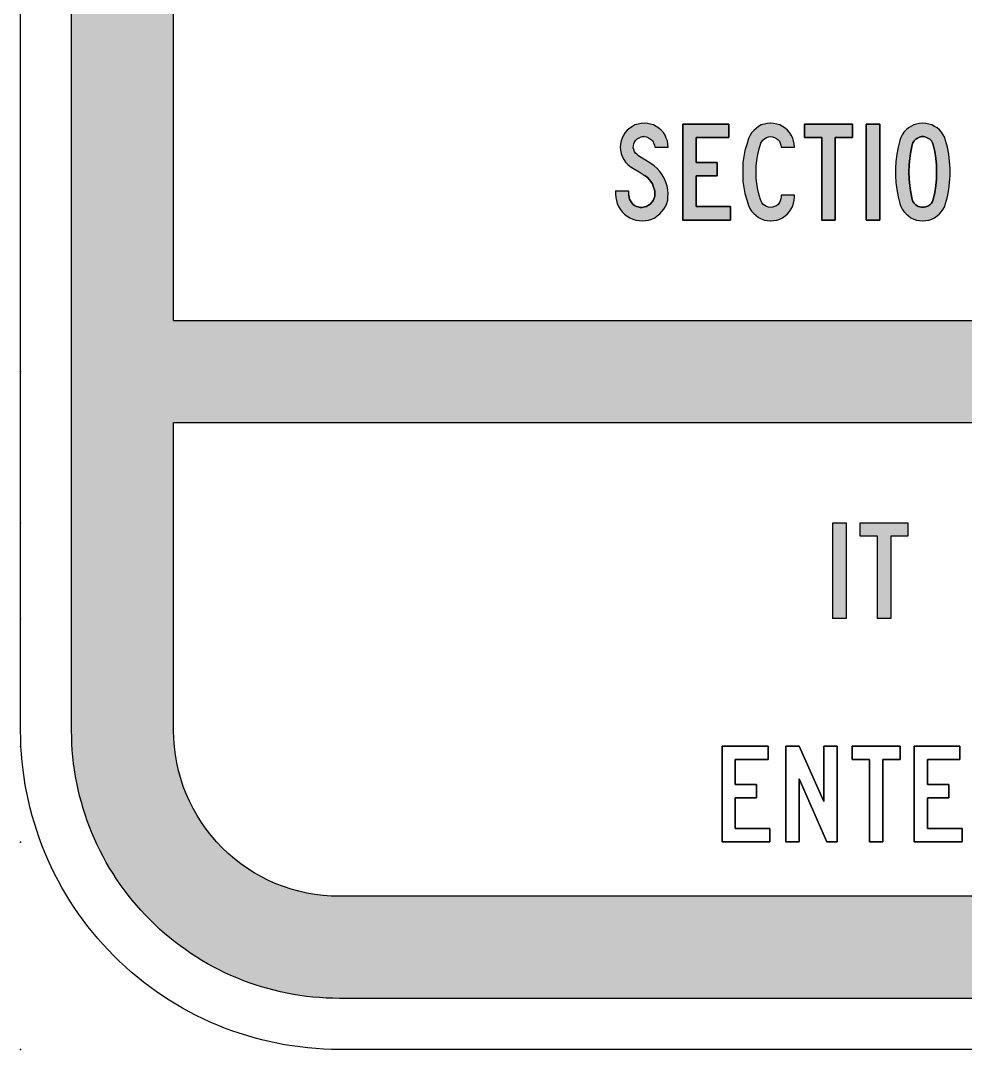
# Model space of a CAD drawing. Extents: x 210.3 to 295.3, y 156.1 to 238.5.
# Drawn here: x 210.32 to 239.95, y 163.57 to 195.82 of the extents above; entities that cross this region are included whole.
import ezdxf

# ---------------------------------------------------------------- set-up
doc = ezdxf.new("R2010")
doc.units = 0
doc.header["$MEASUREMENT"] = 0
doc.linetypes.add('CENTERX2', pattern=[101.6, 63.5, -12.7, 12.7, -12.7])
doc.layers.get('0').update_dxf_attribs({"linetype": 'CONTINUOUS'})
doc.layers.get('DEFPOINTS').update_dxf_attribs({"linetype": 'CONTINUOUS'})
for name, color, linetype in [('L35', 3, 'CONTINUOUS'), ('T25', 1, 'CONTINUOUS'), ('TBLK25', 1, 'CONTINUOUS')]:
    doc.layers.add(name, color=color, linetype=linetype)

msp = doc.modelspace()

# ---------------------------------------------------------------- hatches: boundary and pattern name
at = {"layer": 'T25', "linetype": 'CENTERX2'}
h = msp.add_hatch(color=256, dxfattribs=at)
h.paths.add_polyline_path([(239.425, 171.457), (239.425, 171.875), (238.762, 171.875), (238.762, 172.655), (239.779, 172.655), (239.779, 173.073), (238.345, 173.073), (238.345, 170.077), (239.843, 170.077), (239.843, 170.494), (238.762, 170.494), (238.762, 171.457)])
edge = h.paths.add_edge_path(flags=16)
edge.add_line((239.425, 171.457), (239.425, 171.875))
edge.add_line((238.762, 171.457), (239.425, 171.457))
edge.add_line((238.762, 171.457), (238.762, 170.494))
edge.add_line((239.843, 170.494), (238.762, 170.494))
edge.add_line((239.843, 170.077), (239.843, 170.494))
edge.add_line((238.345, 170.077), (239.843, 170.077))
edge.add_line((238.345, 173.073), (238.345, 170.077))
edge.add_line((239.779, 173.073), (238.345, 173.073))
edge.add_line((239.779, 172.655), (239.779, 173.073))
edge.add_line((238.762, 172.655), (239.779, 172.655))
edge.add_line((238.762, 172.655), (238.762, 171.875))
edge.add_line((239.425, 171.875), (238.762, 171.875))
edge = h.paths.add_edge_path(flags=0)
edge.add_line((238.762, 171.457), (239.425, 171.457))
edge.add_line((239.425, 171.875), (239.425, 171.457))
edge.add_line((239.425, 171.875), (238.762, 171.875))
edge.add_line((238.762, 171.875), (238.762, 172.655))
edge.add_line((238.762, 172.655), (239.779, 172.655))
edge.add_line((239.779, 173.073), (239.779, 172.655))
edge.add_line((239.779, 173.073), (238.345, 173.073))
edge.add_line((238.345, 170.077), (238.345, 173.073))
edge.add_line((238.345, 170.077), (239.843, 170.077))
edge.add_line((239.843, 170.494), (239.843, 170.077))
edge.add_line((239.843, 170.494), (238.762, 170.494))
edge.add_line((238.762, 170.494), (238.762, 171.457))
edge = h.paths.add_edge_path(flags=0)
edge.add_line((238.762, 170.494), (238.762, 171.457))
edge.add_line((238.762, 170.494), (239.843, 170.494))
edge.add_line((239.843, 170.494), (239.843, 170.077))
edge.add_line((239.843, 170.077), (238.345, 170.077))
edge.add_line((238.345, 170.077), (238.345, 173.073))
edge.add_line((238.345, 173.073), (239.779, 173.073))
edge.add_line((239.779, 173.073), (239.779, 172.655))
edge.add_line((239.779, 172.655), (238.762, 172.655))
edge.add_line((238.762, 171.875), (238.762, 172.655))
edge.add_line((238.762, 171.875), (239.425, 171.875))
edge.add_line((239.425, 171.875), (239.425, 171.457))
edge.add_line((239.425, 171.457), (238.762, 171.457))
h.paths.add_polyline_path([(237.364, 170.077), (237.364, 172.655), (237.9, 172.655), (237.9, 173.073), (236.402, 173.073), (236.402, 172.655), (236.946, 172.655), (236.946, 170.077)])
edge = h.paths.add_edge_path(flags=16)
edge.add_line((237.364, 170.077), (237.364, 172.655))
edge.add_line((236.946, 170.077), (237.364, 170.077))
edge.add_line((236.946, 172.655), (236.946, 170.077))
edge.add_line((236.946, 172.655), (236.402, 172.655))
edge.add_line((236.402, 172.655), (236.402, 173.073))
edge.add_line((236.402, 173.073), (237.9, 173.073))
edge.add_line((237.9, 173.073), (237.9, 172.655))
edge.add_line((237.9, 172.655), (237.364, 172.655))
edge = h.paths.add_edge_path(flags=0)
edge.add_line((236.946, 170.077), (237.364, 170.077))
edge.add_line((237.364, 172.655), (237.364, 170.077))
edge.add_line((237.9, 172.655), (237.364, 172.655))
edge.add_line((237.9, 172.655), (237.9, 173.073))
edge.add_line((236.402, 173.073), (237.9, 173.073))
edge.add_line((236.402, 173.073), (236.402, 172.655))
edge.add_line((236.946, 172.655), (236.402, 172.655))
edge.add_line((236.946, 170.077), (236.946, 172.655))
edge = h.paths.add_edge_path(flags=0)
edge.add_line((236.402, 172.655), (236.946, 172.655))
edge.add_line((236.402, 173.073), (236.402, 172.655))
edge.add_line((237.9, 173.073), (236.402, 173.073))
edge.add_line((237.9, 172.655), (237.9, 173.073))
edge.add_line((237.364, 172.655), (237.9, 172.655))
edge.add_line((237.364, 172.655), (237.364, 170.077))
edge.add_line((237.364, 170.077), (236.946, 170.077))
edge.add_line((236.946, 170.077), (236.946, 172.655))
h.paths.add_polyline_path([(234.731, 170.077), (234.731, 172.056), (235.603, 170.077), (235.929, 170.077), (235.929, 173.073), (235.512, 173.073), (235.512, 171.339), (234.731, 173.073), (234.313, 173.073), (234.313, 170.077)])
edge = h.paths.add_edge_path(flags=16)
edge.add_line((234.731, 170.077), (234.731, 172.056))
edge.add_line((234.313, 170.077), (234.731, 170.077))
edge.add_line((234.313, 173.073), (234.313, 170.077))
edge.add_line((234.731, 173.073), (234.313, 173.073))
edge.add_line((235.512, 171.339), (234.731, 173.073))
edge.add_line((235.512, 171.339), (235.512, 173.073))
edge.add_line((235.512, 173.073), (235.929, 173.073))
edge.add_line((235.929, 173.073), (235.929, 170.077))
edge.add_line((235.929, 170.077), (235.603, 170.077))
edge.add_line((235.603, 170.077), (234.731, 172.056))
edge = h.paths.add_edge_path(flags=0)
edge.add_line((234.313, 170.077), (234.731, 170.077))
edge.add_line((234.731, 172.056), (234.731, 170.077))
edge.add_line((235.603, 170.077), (234.731, 172.056))
edge.add_line((235.603, 170.077), (235.929, 170.077))
edge.add_line((235.929, 173.073), (235.929, 170.077))
edge.add_line((235.929, 173.073), (235.512, 173.073))
edge.add_line((235.512, 171.339), (235.512, 173.073))
edge.add_line((234.731, 173.073), (235.512, 171.339))
edge.add_line((234.731, 173.073), (234.313, 173.073))
edge.add_line((234.313, 170.077), (234.313, 173.073))
edge = h.paths.add_edge_path(flags=16)
edge.add_line((235.512, 173.073), (235.512, 171.339))
edge.add_line((235.929, 173.073), (235.512, 173.073))
edge.add_line((235.929, 170.077), (235.929, 173.073))
edge.add_line((235.603, 170.077), (235.929, 170.077))
edge.add_line((234.731, 172.056), (235.603, 170.077))
edge.add_line((234.731, 172.056), (234.731, 170.077))
edge.add_line((234.731, 170.077), (234.313, 170.077))
edge.add_line((234.313, 170.077), (234.313, 173.073))
edge.add_line((234.313, 173.073), (234.731, 173.073))
edge.add_line((234.731, 173.073), (235.512, 171.339))
h.paths.add_polyline_path([(233.396, 171.457), (233.396, 171.875), (232.733, 171.875), (232.733, 172.655), (233.759, 172.655), (233.759, 173.073), (232.316, 173.073), (232.316, 170.077), (233.814, 170.077), (233.814, 170.494), (232.733, 170.494), (232.733, 171.457)])
edge = h.paths.add_edge_path()
edge.add_line((233.396, 171.457), (233.396, 171.875))
edge.add_line((232.733, 171.457), (233.396, 171.457))
edge.add_line((232.733, 171.457), (232.733, 170.494))
edge.add_line((233.814, 170.494), (232.733, 170.494))
edge.add_line((233.814, 170.077), (233.814, 170.494))
edge.add_line((232.316, 170.077), (233.814, 170.077))
edge.add_line((232.316, 173.073), (232.316, 170.077))
edge.add_line((233.759, 173.073), (232.316, 173.073))
edge.add_line((233.759, 172.655), (233.759, 173.073))
edge.add_line((232.733, 172.655), (233.759, 172.655))
edge.add_line((232.733, 172.655), (232.733, 171.875))
edge.add_line((233.396, 171.875), (232.733, 171.875))
edge = h.paths.add_edge_path(flags=16)
edge.add_line((232.733, 171.457), (233.396, 171.457))
edge.add_line((233.396, 171.875), (233.396, 171.457))
edge.add_line((233.396, 171.875), (232.733, 171.875))
edge.add_line((232.733, 171.875), (232.733, 172.655))
edge.add_line((232.733, 172.655), (233.759, 172.655))
edge.add_line((233.759, 173.073), (233.759, 172.655))
edge.add_line((233.759, 173.073), (232.316, 173.073))
edge.add_line((232.316, 170.077), (232.316, 173.073))
edge.add_line((232.316, 170.077), (233.814, 170.077))
edge.add_line((233.814, 170.494), (233.814, 170.077))
edge.add_line((233.814, 170.494), (232.733, 170.494))
edge.add_line((232.733, 170.494), (232.733, 171.457))
edge = h.paths.add_edge_path(flags=16)
edge.add_line((232.733, 170.494), (232.733, 171.457))
edge.add_line((232.733, 170.494), (233.814, 170.494))
edge.add_line((233.814, 170.494), (233.814, 170.077))
edge.add_line((233.814, 170.077), (232.316, 170.077))
edge.add_line((232.316, 170.077), (232.316, 173.073))
edge.add_line((232.316, 173.073), (233.759, 173.073))
edge.add_line((233.759, 173.073), (233.759, 172.655))
edge.add_line((233.759, 172.655), (232.733, 172.655))
edge.add_line((232.733, 171.875), (232.733, 172.655))
edge.add_line((232.733, 171.875), (233.396, 171.875))
edge.add_line((233.396, 171.875), (233.396, 171.457))
edge.add_line((233.396, 171.457), (232.733, 171.457))
edge = h.paths.add_edge_path()
edge.add_line((232.316, 170.077), (232.307, 170.077))
edge.add_line((234.313, 170.077), (234.304, 170.077))
edge.add_line((236.946, 170.077), (236.937, 170.077))
edge.add_line((238.345, 170.077), (238.336, 170.077))
at = {"layer": 'TBLK25', "linetype": 'CENTERX2'}
h = msp.add_hatch(color=256, dxfattribs=at)
edge = h.paths.add_edge_path()
edge.add_line((220.316, 236.871), (285.316, 236.871))
edge.add_arc((285.316, 228.471), 8.4, 0, 90, ccw=False)
edge.add_line((293.716, 228.471), (293.716, 173.571))
edge.add_arc((285.316, 173.571), 8.4, -90, 0, ccw=False)
edge.add_line((285.316, 165.171), (220.316, 165.171))
edge.add_arc((220.316, 173.571), 8.4, 180, 270, ccw=False)
edge.add_line((211.916, 173.571), (211.916, 228.471))
edge.add_arc((220.316, 228.471), 8.4, 90, 180, ccw=False)
edge = h.paths.add_edge_path(flags=16)
edge.add_line((290.516, 183.221), (290.516, 173.571))
edge.add_arc((285.316, 173.571), 5.2, -90, 0, ccw=False)
edge.add_line((285.316, 168.371), (220.316, 168.371))
edge.add_arc((220.316, 173.571), 5.2, 180, 270, ccw=False)
edge.add_line((215.116, 173.571), (215.116, 183.221))
edge.add_line((215.116, 183.221), (290.516, 183.221))
edge = h.paths.add_edge_path(flags=16)
edge.add_line((215.116, 186.421), (290.516, 186.421))
edge.add_line((290.516, 186.421), (290.516, 228.471))
edge.add_arc((285.316, 228.471), 5.2, 0, 90)
edge.add_line((285.316, 233.671), (220.316, 233.671))
edge.add_arc((220.316, 228.471), 5.2, 90, 180)
edge.add_line((215.116, 228.471), (215.116, 186.421))
h = msp.add_hatch(color=256, dxfattribs=at)
h.paths.add_polyline_path([(232.165, 191.378), (231.502, 191.378), (231.502, 192.159), (232.528, 192.159), (232.528, 192.576), (231.084, 192.576), (231.084, 189.571), (232.583, 189.571), (232.583, 189.998), (231.502, 189.998), (231.502, 190.951), (232.165, 190.951)])
h.paths.add_polyline_path([(230.612, 190.515), (230.594, 190.633), (230.549, 190.76), (230.503, 190.878), (230.44, 190.987), (230.367, 191.087), (230.285, 191.187), (230.185, 191.269), (230.086, 191.341), (229.695, 191.587), (229.65, 191.623), (229.604, 191.668), (229.568, 191.714), (229.55, 191.777), (229.532, 191.832), (229.541, 191.895), (229.55, 191.959), (229.568, 192.013), (229.604, 192.068), (229.65, 192.113), (229.695, 192.14), (229.759, 192.168), (229.813, 192.186), (229.877, 192.186), (229.949, 192.177), (230.013, 192.149), (230.077, 192.104), (230.131, 192.059), (230.167, 191.995), (230.195, 191.922), (230.204, 191.859), (230.63, 191.859), (230.621, 191.95), (230.603, 192.05), (230.567, 192.14), (230.53, 192.231), (230.476, 192.313), (230.403, 192.386), (230.331, 192.449), (230.249, 192.504), (230.167, 192.549), (230.067, 192.576), (229.977, 192.594), (229.877, 192.603), (229.777, 192.594), (229.686, 192.576), (229.586, 192.549), (229.504, 192.504), (229.423, 192.449), (229.341, 192.386), (229.278, 192.313), (229.223, 192.231), (229.187, 192.14), (229.15, 192.05), (229.132, 191.95), (229.123, 191.859), (229.132, 191.759), (229.15, 191.659), (229.187, 191.559), (229.232, 191.469), (229.287, 191.387), (229.359, 191.314), (229.432, 191.251), (229.514, 191.196), (229.713, 191.078), (229.904, 190.951), (229.977, 190.906), (230.031, 190.842), (230.086, 190.778), (230.131, 190.706), (230.158, 190.633), (230.185, 190.551), (230.204, 190.47), (230.204, 190.388), (230.204, 190.315), (230.185, 190.252), (230.158, 190.179), (230.113, 190.125), (230.067, 190.07), (230.013, 190.034), (229.949, 189.998), (229.886, 189.979), (229.813, 189.961), (229.804, 189.961), (229.75, 189.961), (229.686, 189.979), (229.632, 189.998), (229.568, 190.025), (229.523, 190.07), (229.477, 190.116), (229.441, 190.17), (229.414, 190.225), (229.405, 190.288), (229.396, 190.352), (229.396, 190.479), (228.978, 190.479), (228.978, 190.388), (228.987, 190.279), (229.005, 190.179), (229.032, 190.088), (229.069, 189.998), (229.123, 189.907), (229.187, 189.825), (229.259, 189.752), (229.341, 189.689), (229.423, 189.644), (229.523, 189.598), (229.613, 189.571), (229.713, 189.553), (229.813, 189.544), (229.913, 189.553), (230.013, 189.571), (230.113, 189.598), (230.204, 189.644), (230.285, 189.698), (230.367, 189.762), (230.431, 189.834), (230.494, 189.907), (230.54, 189.998), (230.585, 190.088), (230.612, 190.188), (230.621, 190.288), (230.63, 190.388)])
for points in [[(233.436, 190.524), (233.409, 190.706), (233.391, 190.887), (233.382, 191.078), (233.391, 191.26), (233.409, 191.441), (233.436, 191.623), (233.481, 191.804), (233.536, 191.977), (233.563, 192.031), (233.609, 192.086), (233.654, 192.131), (233.708, 192.159), (233.772, 192.177), (233.835, 192.186), (233.899, 192.177), (233.963, 192.159), (234.026, 192.131), (234.072, 192.086), (234.117, 192.041), (234.144, 191.977), (234.162, 191.922), (234.171, 191.859), (234.589, 191.859), (234.58, 191.95), (234.562, 192.05), (234.535, 192.14), (234.489, 192.231), (234.435, 192.313), (234.371, 192.386), (234.299, 192.449), (234.217, 192.504), (234.126, 192.549), (234.035, 192.576), (233.935, 192.594), (233.835, 192.603), (233.736, 192.594), (233.645, 192.576), (233.545, 192.549), (233.463, 192.504), (233.382, 192.44), (233.309, 192.376), (233.245, 192.304), (233.191, 192.213), (233.145, 192.122), (233.091, 191.941), (233.036, 191.75), (233, 191.559), (232.973, 191.369), (232.964, 191.169), (232.964, 190.978), (232.973, 190.778), (233, 190.588), (233.036, 190.397), (233.091, 190.206), (233.145, 190.025), (233.191, 189.934), (233.245, 189.852), (233.309, 189.771), (233.382, 189.707), (233.463, 189.653), (233.545, 189.607), (233.645, 189.571), (233.736, 189.553), (233.835, 189.544), (233.935, 189.553), (234.035, 189.571), (234.126, 189.598), (234.217, 189.644), (234.299, 189.698), (234.371, 189.762), (234.435, 189.834), (234.489, 189.916), (234.535, 190.007), (234.562, 190.097), (234.58, 190.197), (234.589, 190.297), (234.589, 190.352), (234.171, 190.352), (234.171, 190.297), (234.162, 190.234), (234.144, 190.17), (234.117, 190.116), (234.072, 190.061), (234.026, 190.016), (233.963, 189.989), (233.899, 189.97), (233.835, 189.961), (233.772, 189.97), (233.708, 189.989), (233.654, 190.025), (233.609, 190.061), (233.563, 190.116), (233.536, 190.179), (233.481, 190.352)], [(235.86, 192.159), (236.405, 192.159), (236.405, 192.576), (234.907, 192.576), (234.907, 192.159), (235.443, 192.159), (235.443, 189.571), (235.86, 189.571)], [(237.268, 192.576), (236.841, 192.576), (236.841, 189.571), (237.268, 189.571)]]:
    msp.add_hatch(color=256, dxfattribs=at).paths.add_polyline_path(points)
h = msp.add_hatch(color=256, dxfattribs=at)
h.paths.add_polyline_path([(239.474, 191.187), (239.456, 191.405), (239.429, 191.632), (239.383, 191.85), (239.329, 192.068), (239.301, 192.159), (239.256, 192.24), (239.202, 192.322), (239.138, 192.395), (239.065, 192.458), (238.984, 192.504), (238.893, 192.549), (238.802, 192.576), (238.711, 192.594), (238.611, 192.603), (238.512, 192.594), (238.421, 192.576), (238.33, 192.549), (238.239, 192.504), (238.167, 192.458), (238.094, 192.395), (238.021, 192.322), (237.967, 192.24), (237.921, 192.159), (237.894, 192.068), (237.84, 191.85), (237.794, 191.632), (237.767, 191.405), (237.758, 191.187), (237.758, 190.96), (237.767, 190.742), (237.794, 190.524), (237.84, 190.297), (237.894, 190.088), (237.921, 189.998), (237.967, 189.907), (238.021, 189.834), (238.094, 189.762), (238.167, 189.698), (238.239, 189.644), (238.33, 189.598), (238.421, 189.571), (238.512, 189.553), (238.611, 189.544), (238.711, 189.553), (238.802, 189.571), (238.893, 189.598), (238.984, 189.644), (239.065, 189.698), (239.138, 189.762), (239.202, 189.834), (239.256, 189.907), (239.301, 189.998), (239.329, 190.088), (239.383, 190.297), (239.429, 190.524), (239.456, 190.742), (239.474, 190.96)])
h.paths.add_polyline_path([(238.176, 191.078), (238.185, 191.287), (238.203, 191.505), (238.239, 191.723), (238.285, 191.932), (238.303, 191.995), (238.339, 192.05), (238.393, 192.104), (238.448, 192.14), (238.512, 192.168), (238.575, 192.186), (238.648, 192.186), (238.711, 192.168), (238.775, 192.14), (238.829, 192.104), (238.884, 192.05), (238.92, 191.995), (238.938, 191.932), (238.993, 191.723), (239.02, 191.505), (239.047, 191.287), (239.047, 191.078), (239.047, 190.86), (239.02, 190.642), (238.993, 190.433), (238.938, 190.216), (238.92, 190.152), (238.884, 190.097), (238.829, 190.043), (238.775, 190.007), (238.711, 189.979), (238.648, 189.97), (238.575, 189.97), (238.512, 189.979), (238.448, 190.007), (238.393, 190.043), (238.339, 190.097), (238.303, 190.152), (238.285, 190.216), (238.239, 190.433), (238.203, 190.642), (238.185, 190.86)], flags=16)
h = msp.add_hatch(color=256, dxfattribs=at)
h.paths.add_polyline_path([(236.214, 177.077), (235.788, 177.077), (235.788, 180.074), (236.214, 180.074)])
edge = h.paths.add_edge_path()
edge.add_line((235.788, 177.077), (235.779, 177.077))
h = msp.add_hatch(color=256, dxfattribs=at)
h.paths.add_polyline_path([(237.613, 177.077), (237.195, 177.077), (237.195, 179.656), (236.65, 179.656), (236.65, 180.074), (238.148, 180.074), (238.148, 179.656), (237.613, 179.656)])
edge = h.paths.add_edge_path(flags=16)
edge.add_line((237.195, 177.077), (237.186, 177.077))

# ---------------------------------------------------------------- linework, layer by layer
at = {"color": 3}
for p, q in [((233.545, 192.549), (233.463, 192.504)), ((233.645, 192.576), (233.545, 192.549)), ((233.736, 192.594), (233.645, 192.576)), ((233.835, 192.603), (233.736, 192.594)), ((234.907, 192.159), (234.907, 192.576)), ((234.907, 192.576), (236.405, 192.576)), ((236.405, 192.576), (236.405, 192.159)), ((236.841, 189.571), (236.841, 192.576)), ((236.841, 192.576), (237.268, 192.576)), ((237.268, 192.576), (237.268, 189.571)), ((238.33, 192.549), (238.239, 192.504)), ((238.421, 192.576), (238.33, 192.549)), ((238.512, 192.594), (238.421, 192.576)), ((238.611, 192.603), (238.512, 192.594)), ((238.711, 192.594), (238.611, 192.603)), ((238.802, 192.576), (238.711, 192.594)), ((238.893, 192.549), (238.802, 192.576)), ((238.984, 192.504), (238.893, 192.549)), ((233.245, 192.304), (233.191, 192.213)), ((233.309, 192.376), (233.245, 192.304)), ((233.382, 192.44), (233.309, 192.376)), ((233.463, 192.504), (233.382, 192.44)), ((237.967, 192.24), (237.921, 192.159)), ((238.021, 192.322), (237.967, 192.24)), ((238.094, 192.395), (238.021, 192.322)), ((238.167, 192.458), (238.094, 192.395)), ((238.239, 192.504), (238.167, 192.458)), ((239.065, 192.458), (238.984, 192.504)), ((239.138, 192.395), (239.065, 192.458)), ((239.202, 192.322), (239.138, 192.395)), ((239.256, 192.24), (239.202, 192.322)), ((239.301, 192.159), (239.256, 192.24)), ((233.091, 191.941), (233.036, 191.75)), ((233.145, 192.122), (233.091, 191.941)), ((233.191, 192.213), (233.145, 192.122)), ((235.443, 192.159), (234.907, 192.159)), ((235.443, 189.571), (235.443, 192.159)), ((236.405, 192.159), (235.86, 192.159)), ((235.86, 192.159), (235.86, 189.571)), ((237.894, 192.068), (237.84, 191.85)), ((237.921, 192.159), (237.894, 192.068)), ((238.285, 191.932), (238.239, 191.723)), ((238.303, 191.995), (238.285, 191.932)), ((238.339, 192.05), (238.303, 191.995)), ((238.393, 192.104), (238.339, 192.05)), ((238.448, 192.14), (238.393, 192.104)), ((238.512, 192.168), (238.448, 192.14)), ((238.575, 192.186), (238.512, 192.168)), ((238.648, 192.186), (238.575, 192.186)), ((238.711, 192.168), (238.648, 192.186)), ((238.775, 192.14), (238.711, 192.168)), ((238.829, 192.104), (238.775, 192.14)), ((238.884, 192.05), (238.829, 192.104)), ((238.92, 191.995), (238.884, 192.05)), ((238.938, 191.932), (238.92, 191.995)), ((238.993, 191.723), (238.938, 191.932)), ((239.329, 192.068), (239.301, 192.159)), ((239.383, 191.85), (239.329, 192.068)), ((233.036, 191.75), (233, 191.559)), ((237.794, 191.632), (237.767, 191.405)), ((237.84, 191.85), (237.794, 191.632)), ((238.239, 191.723), (238.203, 191.505)), ((239.02, 191.505), (238.993, 191.723)), ((239.429, 191.632), (239.383, 191.85)), ((239.456, 191.405), (239.429, 191.632)), ((232.973, 191.369), (232.964, 191.169)), ((233, 191.559), (232.973, 191.369)), ((237.767, 191.405), (237.758, 191.187)), ((238.185, 191.287), (238.176, 191.078)), ((238.203, 191.505), (238.185, 191.287)), ((239.047, 191.287), (239.02, 191.505)), ((239.047, 191.078), (239.047, 191.287)), ((239.474, 191.187), (239.456, 191.405)), ((229.977, 190.906), (229.904, 190.951)), ((232.964, 191.169), (232.964, 190.978)), ((232.964, 190.978), (232.973, 190.778)), ((237.758, 191.187), (237.758, 190.96)), ((237.758, 190.96), (237.767, 190.742)), ((238.176, 191.078), (238.185, 190.86)), ((239.047, 190.86), (239.047, 191.078)), ((239.456, 190.742), (239.474, 190.96)), ((239.474, 190.96), (239.474, 191.187)), ((230.031, 190.842), (229.977, 190.906)), ((230.086, 190.778), (230.031, 190.842)), ((230.131, 190.706), (230.086, 190.778)), ((230.158, 190.633), (230.131, 190.706)), ((230.185, 190.551), (230.158, 190.633)), ((232.973, 190.778), (233, 190.588)), ((237.767, 190.742), (237.794, 190.524)), ((238.185, 190.86), (238.203, 190.642)), ((238.203, 190.642), (238.239, 190.433)), ((238.993, 190.433), (239.02, 190.642)), ((239.02, 190.642), (239.047, 190.86)), ((239.429, 190.524), (239.456, 190.742)), ((228.978, 190.479), (228.969, 190.479)), ((228.978, 190.479), (228.978, 190.388)), ((229.396, 190.479), (228.978, 190.479)), ((228.978, 190.388), (228.987, 190.279)), ((229.396, 190.352), (229.396, 190.479)), ((229.396, 190.352), (229.405, 190.288)), ((229.405, 190.288), (229.414, 190.225)), ((230.204, 190.47), (230.185, 190.551)), ((230.185, 190.252), (230.204, 190.315)), ((230.204, 190.388), (230.195, 190.388)), ((230.204, 190.388), (230.204, 190.47)), ((230.204, 190.315), (230.204, 190.388)), ((233, 190.588), (233.036, 190.397)), ((233.036, 190.397), (233.091, 190.206)), ((234.589, 190.352), (234.58, 190.352)), ((237.794, 190.524), (237.84, 190.297)), ((237.84, 190.297), (237.894, 190.088)), ((238.239, 190.433), (238.285, 190.216)), ((238.938, 190.216), (238.993, 190.433)), ((239.329, 190.088), (239.383, 190.297)), ((239.383, 190.297), (239.429, 190.524)), ((228.987, 190.279), (229.005, 190.179)), ((229.005, 190.179), (229.032, 190.088)), ((229.414, 190.225), (229.441, 190.17)), ((229.441, 190.17), (229.477, 190.116)), ((229.477, 190.116), (229.523, 190.07)), ((229.523, 190.07), (229.568, 190.025)), ((229.568, 190.025), (229.632, 189.998)), ((229.632, 189.998), (229.686, 189.979)), ((229.686, 189.979), (229.75, 189.961)), ((229.75, 189.961), (229.813, 189.961)), ((229.813, 189.961), (229.804, 189.961)), ((229.813, 189.961), (229.886, 189.979)), ((229.886, 189.979), (229.949, 189.998)), ((229.949, 189.998), (230.013, 190.034)), ((230.013, 190.034), (230.067, 190.07)), ((230.067, 190.07), (230.113, 190.125)), ((230.113, 190.125), (230.158, 190.179)), ((230.158, 190.179), (230.185, 190.252)), ((233.091, 190.206), (233.145, 190.025)), ((233.145, 190.025), (233.191, 189.934)), ((237.894, 190.088), (237.921, 189.998)), ((237.921, 189.998), (237.967, 189.907)), ((238.285, 190.216), (238.303, 190.152)), ((238.303, 190.152), (238.339, 190.097)), ((238.339, 190.097), (238.393, 190.043)), ((238.393, 190.043), (238.448, 190.007)), ((238.448, 190.007), (238.512, 189.979)), ((238.512, 189.979), (238.575, 189.97)), ((238.575, 189.97), (238.648, 189.97)), ((238.648, 189.97), (238.711, 189.979)), ((238.711, 189.979), (238.775, 190.007)), ((238.775, 190.007), (238.829, 190.043)), ((238.829, 190.043), (238.884, 190.097)), ((238.884, 190.097), (238.92, 190.152)), ((238.92, 190.152), (238.938, 190.216)), ((238.938, 190.216), (238.929, 190.216)), ((239.256, 189.907), (239.301, 189.998)), ((239.301, 189.998), (239.329, 190.088)), ((239.329, 190.088), (239.32, 190.088)), ((233.191, 189.934), (233.245, 189.852)), ((233.245, 189.852), (233.309, 189.771)), ((233.309, 189.771), (233.382, 189.707)), ((233.382, 189.707), (233.463, 189.653)), ((233.463, 189.653), (233.545, 189.607)), ((237.967, 189.907), (238.021, 189.834)), ((238.021, 189.834), (238.094, 189.762)), ((238.094, 189.762), (238.167, 189.698)), ((238.167, 189.698), (238.239, 189.644)), ((238.239, 189.644), (238.33, 189.598)), ((238.893, 189.598), (238.984, 189.644)), ((238.984, 189.644), (239.065, 189.698)), ((239.065, 189.698), (239.138, 189.762)), ((239.138, 189.762), (239.202, 189.834)), ((239.202, 189.834), (239.256, 189.907)), ((233.545, 189.607), (233.645, 189.571)), ((233.645, 189.571), (233.736, 189.553)), ((233.736, 189.553), (233.835, 189.544)), ((235.443, 189.571), (235.434, 189.571)), ((235.86, 189.571), (235.443, 189.571)), ((236.841, 189.571), (236.832, 189.571)), ((237.268, 189.571), (236.841, 189.571)), ((238.33, 189.598), (238.421, 189.571)), ((238.421, 189.571), (238.512, 189.553)), ((238.512, 189.553), (238.611, 189.544)), ((238.611, 189.544), (238.711, 189.553)), ((238.711, 189.553), (238.802, 189.571)), ((238.802, 189.571), (238.893, 189.598)), ((235.788, 177.077), (235.788, 180.074)), ((235.788, 180.074), (236.214, 180.074)), ((236.214, 180.074), (236.214, 177.077)), ((236.65, 179.656), (236.65, 180.074)), ((236.65, 180.074), (238.148, 180.074)), ((238.148, 180.074), (238.148, 179.656)), ((237.195, 179.656), (236.65, 179.656)), ((237.195, 177.077), (237.195, 179.656)), ((238.148, 179.656), (237.613, 179.656)), ((237.613, 179.656), (237.613, 177.077)), ((235.788, 177.077), (235.779, 177.077)), ((236.214, 177.077), (235.788, 177.077)), ((237.195, 177.077), (237.186, 177.077)), ((237.613, 177.077), (237.195, 177.077))]:
    msp.add_line(p, q, dxfattribs=at)
for points in [[(229.877, 192.186), (229.949, 192.177), (230.013, 192.149), (230.077, 192.104), (230.131, 192.059), (230.167, 191.995), (230.195, 191.922), (230.204, 191.859), (230.63, 191.859), (230.621, 191.95), (230.603, 192.05), (230.567, 192.14), (230.53, 192.231), (230.476, 192.313), (230.403, 192.386), (230.331, 192.449), (230.249, 192.504), (230.167, 192.549), (230.067, 192.576), (229.977, 192.594), (229.877, 192.603), (229.777, 192.594), (229.686, 192.576), (229.586, 192.549), (229.504, 192.504), (229.423, 192.449), (229.341, 192.386), (229.278, 192.313), (229.223, 192.231), (229.187, 192.14), (229.15, 192.05), (229.132, 191.95), (229.123, 191.859), (229.132, 191.759), (229.15, 191.659), (229.187, 191.559), (229.232, 191.469), (229.287, 191.387), (229.359, 191.314), (229.432, 191.251), (229.514, 191.196), (229.504, 191.196), (229.514, 191.196), (229.713, 191.078), (229.904, 190.951), (229.895, 190.951)], [(231.075, 189.571), (231.084, 189.571), (231.084, 192.576), (232.528, 192.576), (232.528, 192.159), (231.502, 192.159), (231.502, 191.378), (232.165, 191.378), (232.165, 190.951), (231.502, 190.951), (231.502, 189.998), (232.583, 189.998), (232.583, 189.571), (231.084, 189.571)], [(233.826, 189.544), (233.835, 189.544), (233.935, 189.553), (234.035, 189.571), (234.126, 189.598), (234.217, 189.644), (234.299, 189.698), (234.371, 189.762), (234.435, 189.834), (234.489, 189.916), (234.535, 190.007), (234.562, 190.097), (234.58, 190.197), (234.589, 190.297), (234.58, 190.297), (234.589, 190.297), (234.589, 190.352), (234.171, 190.352), (234.171, 190.297), (234.162, 190.234), (234.144, 190.17), (234.117, 190.116), (234.072, 190.061), (234.026, 190.016), (233.963, 189.989), (233.899, 189.97), (233.835, 189.961), (233.772, 189.97), (233.708, 189.989), (233.654, 190.025), (233.609, 190.061), (233.563, 190.116), (233.536, 190.179), (233.481, 190.352), (233.436, 190.524), (233.409, 190.706), (233.391, 190.887), (233.382, 191.078), (233.391, 191.26), (233.409, 191.441), (233.436, 191.623), (233.481, 191.804), (233.536, 191.977), (233.563, 192.031), (233.609, 192.086), (233.654, 192.131), (233.708, 192.159), (233.772, 192.177), (233.835, 192.186), (233.899, 192.177), (233.963, 192.159), (234.026, 192.131), (234.072, 192.086), (234.117, 192.041), (234.144, 191.977), (234.162, 191.922), (234.171, 191.859), (234.589, 191.859), (234.58, 191.95), (234.562, 192.05), (234.535, 192.14), (234.489, 192.231), (234.435, 192.313), (234.371, 192.386), (234.299, 192.449), (234.217, 192.504), (234.126, 192.549), (234.035, 192.576), (233.935, 192.594), (233.835, 192.603), (233.826, 192.603)], [(229.032, 190.088), (229.069, 189.998), (229.123, 189.907), (229.187, 189.825), (229.259, 189.752), (229.341, 189.689), (229.423, 189.644), (229.523, 189.598), (229.613, 189.571), (229.713, 189.553), (229.813, 189.544), (229.913, 189.553), (230.013, 189.571), (230.113, 189.598), (230.204, 189.644), (230.285, 189.698), (230.367, 189.762), (230.431, 189.834), (230.494, 189.907), (230.54, 189.998), (230.585, 190.088), (230.612, 190.188), (230.621, 190.288), (230.63, 190.388), (230.612, 190.515), (230.594, 190.633), (230.549, 190.76), (230.503, 190.878), (230.44, 190.987), (230.367, 191.087), (230.285, 191.187), (230.185, 191.269), (230.086, 191.341), (229.695, 191.587), (229.686, 191.587), (229.695, 191.587), (229.65, 191.623), (229.604, 191.668), (229.568, 191.714), (229.55, 191.777), (229.532, 191.832), (229.541, 191.895), (229.55, 191.959), (229.568, 192.013), (229.604, 192.068), (229.65, 192.113), (229.695, 192.14), (229.759, 192.168), (229.813, 192.186), (229.877, 192.186), (229.868, 192.186)]]:
    msp.add_lwpolyline(points, dxfattribs=at)
at = {"layer": 'DEFPOINTS', "color": 0, "linetype": 'ByBlock'}
msp.add_point((236.597, 180.071), dxfattribs=at)
at = {"layer": 'L35'}
for p, q in [((215.116, 186.421), (290.516, 186.421)), ((215.116, 183.221), (290.516, 183.221))]:
    msp.add_line(p, q, dxfattribs=at)
for points in [[(220.316, 238.471), (285.316, 238.471, -0.414214), (295.316, 228.471), (295.316, 180.071), (295.316, 173.571, -0.414214), (285.316, 163.571), (220.316, 163.571, -0.414214), (210.316, 173.571), (210.316, 180.071), (210.316, 228.471, -0.414214)], [(220.316, 236.871), (285.316, 236.871, -0.414214), (293.716, 228.471), (293.716, 173.571, -0.414214), (285.316, 165.171), (220.316, 165.171, -0.414214), (211.916, 173.571), (211.916, 228.471, -0.414214)]]:
    msp.add_lwpolyline(points, format="xyb", close=True, dxfattribs=at)
for points in [[(215.116, 186.421), (215.116, 228.471, -0.414214), (220.316, 233.671), (285.316, 233.671, -0.414214), (290.516, 228.471), (290.516, 186.421)], [(290.516, 183.221), (290.516, 173.571, -0.414214), (285.316, 168.371), (220.316, 168.371, -0.414214), (215.116, 173.571), (215.116, 183.221)]]:
    msp.add_lwpolyline(points, format="xyb", dxfattribs=at)
at = {"layer": 'T25'}
for p, q in [((232.316, 170.077), (232.316, 173.073)), ((232.316, 173.073), (233.759, 173.073)), ((233.759, 173.073), (233.759, 172.655)), ((234.313, 170.077), (234.313, 173.073)), ((234.313, 173.073), (234.731, 173.073)), ((234.731, 173.073), (235.512, 171.339)), ((235.512, 171.339), (235.512, 173.073)), ((235.512, 173.073), (235.929, 173.073)), ((235.929, 173.073), (235.929, 170.077)), ((236.402, 172.655), (236.402, 173.073)), ((236.402, 173.073), (237.9, 173.073)), ((237.9, 173.073), (237.9, 172.655)), ((238.345, 170.077), (238.345, 173.073)), ((238.345, 173.073), (239.779, 173.073)), ((239.779, 173.073), (239.779, 172.655)), ((233.759, 172.655), (232.733, 172.655)), ((232.733, 172.655), (232.733, 171.875)), ((236.946, 172.655), (236.402, 172.655)), ((236.946, 170.077), (236.946, 172.655)), ((237.9, 172.655), (237.364, 172.655)), ((237.364, 172.655), (237.364, 170.077)), ((239.779, 172.655), (238.762, 172.655)), ((238.762, 172.655), (238.762, 171.875)), ((235.603, 170.077), (234.731, 172.056)), ((234.731, 172.056), (234.731, 170.077)), ((232.733, 171.875), (233.396, 171.875)), ((233.396, 171.875), (233.396, 171.457)), ((238.762, 171.875), (239.425, 171.875)), ((239.425, 171.875), (239.425, 171.457)), ((233.396, 171.457), (232.733, 171.457)), ((232.733, 171.457), (232.733, 170.494)), ((239.425, 171.457), (238.762, 171.457)), ((238.762, 171.457), (238.762, 170.494)), ((232.733, 170.494), (233.814, 170.494)), ((233.814, 170.494), (233.814, 170.077)), ((238.762, 170.494), (239.843, 170.494)), ((239.843, 170.494), (239.843, 170.077)), ((232.316, 170.077), (232.307, 170.077)), ((233.814, 170.077), (232.316, 170.077)), ((234.313, 170.077), (234.304, 170.077)), ((234.731, 170.077), (234.313, 170.077)), ((235.929, 170.077), (235.603, 170.077)), ((236.946, 170.077), (236.937, 170.077)), ((237.364, 170.077), (236.946, 170.077)), ((238.345, 170.077), (238.336, 170.077)), ((239.843, 170.077), (238.345, 170.077))]:
    msp.add_line(p, q, dxfattribs=at)
at = {"layer": 'T25', "linetype": 'CENTERX2'}
for p, q in [((233.759, 173.073), (232.316, 173.073)), ((232.316, 173.073), (232.316, 170.077)), ((233.759, 172.655), (233.759, 173.073)), ((234.731, 173.073), (234.313, 173.073)), ((234.313, 173.073), (234.313, 170.077)), ((235.512, 171.339), (234.731, 173.073)), ((235.929, 173.073), (235.512, 173.073)), ((235.512, 173.073), (235.512, 171.339)), ((235.929, 170.077), (235.929, 173.073)), ((237.9, 173.073), (236.402, 173.073)), ((236.402, 173.073), (236.402, 172.655)), ((237.9, 172.655), (237.9, 173.073)), ((239.779, 173.073), (238.345, 173.073)), ((238.345, 173.073), (238.345, 170.077)), ((239.779, 172.655), (239.779, 173.073)), ((232.733, 171.875), (232.733, 172.655)), ((232.733, 172.655), (233.759, 172.655)), ((236.402, 172.655), (236.946, 172.655)), ((236.946, 172.655), (236.946, 170.077)), ((237.364, 172.655), (237.9, 172.655)), ((237.364, 170.077), (237.364, 172.655)), ((238.762, 171.875), (238.762, 172.655)), ((238.762, 172.655), (239.779, 172.655)), ((234.731, 172.056), (235.603, 170.077)), ((234.731, 170.077), (234.731, 172.056)), ((233.396, 171.875), (232.733, 171.875)), ((233.396, 171.457), (233.396, 171.875)), ((239.425, 171.875), (238.762, 171.875)), ((239.425, 171.457), (239.425, 171.875)), ((232.733, 170.494), (232.733, 171.457)), ((232.733, 171.457), (233.396, 171.457)), ((238.762, 170.494), (238.762, 171.457)), ((238.762, 171.457), (239.425, 171.457)), ((233.814, 170.494), (232.733, 170.494)), ((233.814, 170.077), (233.814, 170.494)), ((239.843, 170.494), (238.762, 170.494)), ((239.843, 170.077), (239.843, 170.494)), ((232.316, 170.077), (233.814, 170.077)), ((234.313, 170.077), (234.731, 170.077)), ((235.603, 170.077), (235.929, 170.077)), ((236.946, 170.077), (237.364, 170.077)), ((238.345, 170.077), (239.843, 170.077))]:
    msp.add_line(p, q, dxfattribs=at)
at = {"layer": 'T25'}
for p in [(210.316, 184.821), (210.316, 180.071), (210.316, 177.071), (210.316, 173.071), (210.316, 173.071), (210.316, 170.071), (210.316, 170.071), (210.316, 163.571), (210.316, 163.571)]:
    msp.add_point(p, dxfattribs=at)
at = {"layer": 'TBLK25', "linetype": 'CENTERX2'}
for points in [[(230.612, 190.515), (230.594, 190.633), (230.549, 190.76), (230.503, 190.878), (230.44, 190.987), (230.367, 191.087), (230.285, 191.187), (230.185, 191.269), (230.086, 191.341), (229.695, 191.587), (229.65, 191.623), (229.604, 191.668), (229.568, 191.714), (229.55, 191.777), (229.532, 191.832), (229.541, 191.895), (229.55, 191.959), (229.568, 192.013), (229.604, 192.068), (229.65, 192.113), (229.695, 192.14), (229.759, 192.168), (229.813, 192.186), (229.877, 192.186), (229.949, 192.177), (230.013, 192.149), (230.077, 192.104), (230.131, 192.059), (230.167, 191.995), (230.195, 191.922), (230.204, 191.859), (230.63, 191.859), (230.621, 191.95), (230.603, 192.05), (230.567, 192.14), (230.53, 192.231), (230.476, 192.313), (230.403, 192.386), (230.331, 192.449), (230.249, 192.504), (230.167, 192.549), (230.067, 192.576), (229.977, 192.594), (229.877, 192.603), (229.777, 192.594), (229.686, 192.576), (229.586, 192.549), (229.504, 192.504), (229.423, 192.449), (229.341, 192.386), (229.278, 192.313), (229.223, 192.231), (229.187, 192.14), (229.15, 192.05), (229.132, 191.95), (229.123, 191.859), (229.132, 191.759), (229.15, 191.659), (229.187, 191.559), (229.232, 191.469), (229.287, 191.387), (229.359, 191.314), (229.432, 191.251), (229.514, 191.196), (229.713, 191.078), (229.904, 190.951), (229.977, 190.906), (230.031, 190.842), (230.086, 190.778), (230.131, 190.706), (230.158, 190.633), (230.185, 190.551), (230.204, 190.47), (230.204, 190.388), (230.204, 190.315), (230.185, 190.252), (230.158, 190.179), (230.113, 190.125), (230.067, 190.07), (230.013, 190.034), (229.949, 189.998), (229.886, 189.979), (229.813, 189.961), (229.804, 189.961), (229.75, 189.961), (229.686, 189.979), (229.632, 189.998), (229.568, 190.025), (229.523, 190.07), (229.477, 190.116), (229.441, 190.17), (229.414, 190.225), (229.405, 190.288), (229.396, 190.352), (229.396, 190.479), (228.978, 190.479), (228.978, 190.388), (228.987, 190.279), (229.005, 190.179), (229.032, 190.088), (229.069, 189.998), (229.123, 189.907), (229.187, 189.825), (229.259, 189.752), (229.341, 189.689), (229.423, 189.644), (229.523, 189.598), (229.613, 189.571), (229.713, 189.553), (229.813, 189.544), (229.913, 189.553), (230.013, 189.571), (230.113, 189.598), (230.204, 189.644), (230.285, 189.698), (230.367, 189.762), (230.431, 189.834), (230.494, 189.907), (230.54, 189.998), (230.585, 190.088), (230.612, 190.188), (230.621, 190.288), (230.63, 190.388)], [(232.165, 191.378), (231.502, 191.378), (231.502, 192.159), (232.528, 192.159), (232.528, 192.576), (231.084, 192.576), (231.084, 189.571), (232.583, 189.571), (232.583, 189.998), (231.502, 189.998), (231.502, 190.951), (232.165, 190.951)], [(233.436, 190.524), (233.409, 190.706), (233.391, 190.887), (233.382, 191.078), (233.391, 191.26), (233.409, 191.441), (233.436, 191.623), (233.481, 191.804), (233.536, 191.977), (233.563, 192.031), (233.609, 192.086), (233.654, 192.131), (233.708, 192.159), (233.772, 192.177), (233.835, 192.186), (233.899, 192.177), (233.963, 192.159), (234.026, 192.131), (234.072, 192.086), (234.117, 192.041), (234.144, 191.977), (234.162, 191.922), (234.171, 191.859), (234.589, 191.859), (234.58, 191.95), (234.562, 192.05), (234.535, 192.14), (234.489, 192.231), (234.435, 192.313), (234.371, 192.386), (234.299, 192.449), (234.217, 192.504), (234.126, 192.549), (234.035, 192.576), (233.935, 192.594), (233.835, 192.603), (233.736, 192.594), (233.645, 192.576), (233.545, 192.549), (233.463, 192.504), (233.382, 192.44), (233.309, 192.376), (233.245, 192.304), (233.191, 192.213), (233.145, 192.122), (233.091, 191.941), (233.036, 191.75), (233, 191.559), (232.973, 191.369), (232.964, 191.169), (232.964, 190.978), (232.973, 190.778), (233, 190.588), (233.036, 190.397), (233.091, 190.206), (233.145, 190.025), (233.191, 189.934), (233.245, 189.852), (233.309, 189.771), (233.382, 189.707), (233.463, 189.653), (233.545, 189.607), (233.645, 189.571), (233.736, 189.553), (233.835, 189.544), (233.935, 189.553), (234.035, 189.571), (234.126, 189.598), (234.217, 189.644), (234.299, 189.698), (234.371, 189.762), (234.435, 189.834), (234.489, 189.916), (234.535, 190.007), (234.562, 190.097), (234.58, 190.197), (234.589, 190.297), (234.589, 190.352), (234.171, 190.352), (234.171, 190.297), (234.162, 190.234), (234.144, 190.17), (234.117, 190.116), (234.072, 190.061), (234.026, 190.016), (233.963, 189.989), (233.899, 189.97), (233.835, 189.961), (233.772, 189.97), (233.708, 189.989), (233.654, 190.025), (233.609, 190.061), (233.563, 190.116), (233.536, 190.179), (233.481, 190.352)], [(235.86, 192.159), (236.405, 192.159), (236.405, 192.576), (234.907, 192.576), (234.907, 192.159), (235.443, 192.159), (235.443, 189.571), (235.86, 189.571)], [(237.268, 192.576), (236.841, 192.576), (236.841, 189.571), (237.268, 189.571)], [(239.474, 191.187), (239.456, 191.405), (239.429, 191.632), (239.383, 191.85), (239.329, 192.068), (239.301, 192.159), (239.256, 192.24), (239.202, 192.322), (239.138, 192.395), (239.065, 192.458), (238.984, 192.504), (238.893, 192.549), (238.802, 192.576), (238.711, 192.594), (238.611, 192.603), (238.512, 192.594), (238.421, 192.576), (238.33, 192.549), (238.239, 192.504), (238.167, 192.458), (238.094, 192.395), (238.021, 192.322), (237.967, 192.24), (237.921, 192.159), (237.894, 192.068), (237.84, 191.85), (237.794, 191.632), (237.767, 191.405), (237.758, 191.187), (237.758, 190.96), (237.767, 190.742), (237.794, 190.524), (237.84, 190.297), (237.894, 190.088), (237.921, 189.998), (237.967, 189.907), (238.021, 189.834), (238.094, 189.762), (238.167, 189.698), (238.239, 189.644), (238.33, 189.598), (238.421, 189.571), (238.512, 189.553), (238.611, 189.544), (238.711, 189.553), (238.802, 189.571), (238.893, 189.598), (238.984, 189.644), (239.065, 189.698), (239.138, 189.762), (239.202, 189.834), (239.256, 189.907), (239.301, 189.998), (239.329, 190.088), (239.383, 190.297), (239.429, 190.524), (239.456, 190.742), (239.474, 190.96)], [(238.176, 191.078), (238.185, 191.287), (238.203, 191.505), (238.239, 191.723), (238.285, 191.932), (238.303, 191.995), (238.339, 192.05), (238.393, 192.104), (238.448, 192.14), (238.512, 192.168), (238.575, 192.186), (238.648, 192.186), (238.711, 192.168), (238.775, 192.14), (238.829, 192.104), (238.884, 192.05), (238.92, 191.995), (238.938, 191.932), (238.993, 191.723), (239.02, 191.505), (239.047, 191.287), (239.047, 191.078), (239.047, 190.86), (239.02, 190.642), (238.993, 190.433), (238.938, 190.216), (238.92, 190.152), (238.884, 190.097), (238.829, 190.043), (238.775, 190.007), (238.711, 189.979), (238.648, 189.97), (238.575, 189.97), (238.512, 189.979), (238.448, 190.007), (238.393, 190.043), (238.339, 190.097), (238.303, 190.152), (238.285, 190.216), (238.239, 190.433), (238.203, 190.642), (238.185, 190.86)]]:
    msp.add_lwpolyline(points, close=True, dxfattribs=at)

doc.saveas('drawing.dxf')
